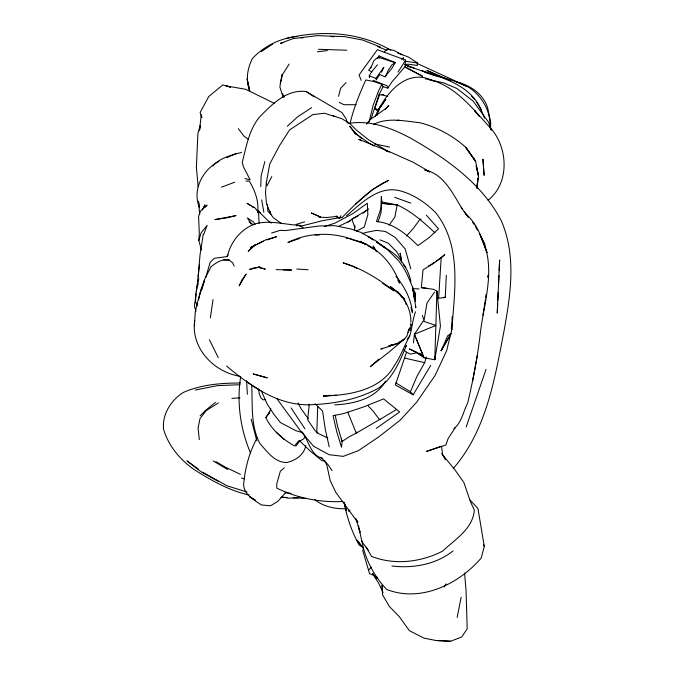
<?xml version="1.0" encoding="UTF-8"?>
<svg xmlns="http://www.w3.org/2000/svg" width="675" height="675" viewBox="0 0 675 675"><rect width="100%" height="100%" fill="white"/><g stroke="black" fill="none" stroke-linecap="round" stroke-linejoin="round"><path stroke-width="1.01" d="M327.873 438.067L316.786 432.743L317.714 406.392M415.446 301.43L415.505 293.92C409.995 282.049 406.367 268.81 396.875 259.031L386.539 248.712L375.486 240.578L361.133 232.487L350.637 228.901L334.572 225.661L319.165 225.982L285.441 230.58L280.209 230.335L271.595 233.018M259.116 223.324L258.525 212.439L254.88 207.757L247.025 203.327L250.248 205.445M489.923 127.651C491.088 111.94 482.515 96.938 469.851 88.02C455.043 79.701 438.058 76.731 422.221 70.959L438.86 76.781M490.539 129.423L490.666 122.318L487.612 107.544C482.709 93.26 469.808 85.143 455.752 81.523L466.155 86.003L416.956 63.34M397.761 52.987L408.603 57.122L417.42 62.91L417.361 65.475L408.409 64.209L404.696 64.513M354.67 230.192L354.788 225.214M452.174 316.558L451.786 329.754L446.631 350.713L435.054 375.545L416.517 402.376L400.207 420.145L379.299 436.489L358.391 450.655L343.254 456.368L329.096 454.714L313.538 446.2L300.189 430.49L276.919 398.756M260.744 186.663L261.132 175.854L264.845 161.553M403.363 60.109L403.473 57.603L401.347 59.214M419.276 353.388L417.428 353.303L424.035 357.767L434.776 359.75L440.429 326.067L436.944 291.153L433.384 289.288L421.335 287.643L423.031 269.899L434.666 262.659L444.808 254.61L441.172 257.85L438.657 297.877M497.669 303.758L497.247 313.132L499.635 260.002L499.163 270.422M497.804 300.628L498.184 292.3M498.513 285.002L498.935 275.628M443.661 297.861L445.272 297.16L446.335 275.316M201.378 250.062L198.863 240.519L199.302 232.892L198.577 216.405L200.467 211.089L207.065 205.149L205.031 207.225M239.515 376.177C213.747 372.052 190.713 347.853 194.695 320.743M194.366 325.839L195.286 311.951L198.593 297.996L204.517 280.285L201.707 289.811M477.107 187.945L477.765 178.943M426.322 215.165L438.548 228.783L429.064 237.625L417.935 245.641C406.544 234.183 393.196 222.961 376.439 221.51L380.835 208.769L381.341 196.611L381.864 201.952L380.911 213.199L378.067 221.94M198.146 276.472L200.036 254.846L203.285 234.098M334.741 116.539L324.523 113.257L312.879 114.598L289.567 129.921L279.509 145.648L269.747 164.008L266.397 182.351L265.494 192.291L266.482 203.707L270.886 214.338L273.232 217.645L281.509 223.661M476.904 187.321L477.267 183.212M477.546 180.132L477.731 178.082M350.198 123.112C353.607 108.16 359.53 93.926 365.799 79.979L373.731 81.523L381.822 84.265L383.079 86.695L387.813 88.13L391.964 81.852L405.017 66.707L405.624 60.126L377.384 49.68L359.058 75.001L361.184 80.35M485.426 299.852L482.92 315.259M485.629 297.818L485.932 294.764M487.654 277.45L487.856 275.408M413.454 342.925L414.391 334.285L423.149 321.098L435.856 325.451L414.391 334.285L424.035 357.767L414.391 334.285M197.885 285.39L198.104 283.314M198.332 281.239L198.678 278.125L196.003 292.385L195.505 301.312L196.83 304.94M196.425 291.668L199.513 264.33M476.963 188.384L478.55 176.175L476.322 166.084M309.226 404.165L307.716 419.867L315.225 430.81L316.963 431.983M453.845 428.76C461.7 422.626 463.236 411.446 467.691 403.034C473.032 380.329 477.512 357.404 480.203 334.226C483.334 305.691 494.134 275.602 485.283 247.168M196.138 293.718L194.4 305.977L195.885 311.411M210.364 317.883L213.022 299.641M200.129 126.377L199.513 130.477L201.243 114.927L201.859 117.686L200.146 112.472L208.778 96.483L222.801 84.932L230.546 87.159L226.159 85.911L245.784 89.319L274.548 103.469M203.74 234.309L207.107 225.307L201.049 232.951L198.863 240.519M240.713 376.557C236.537 402.308 240.41 429.03 250.501 453.009M281.973 74.317L279.863 86.94L283.196 97.495M435.586 354.983L434.776 359.75L436.944 291.153L436.556 293.169M472.576 381.223L477.394 355.109M381.864 201.952L397.162 204.938L394.917 216.953L389.07 225.273M409.995 330.733L411.193 324.278M378.818 111.223L379.384 108.245L385.754 99.444M457.144 617.473L461.16 597.206M198.661 299.742L200.618 290.452L205.073 278.336L211.072 266.667C216.337 262.676 222.404 258.289 229.373 260.128L232.681 262.887L234.166 266.051M371.132 118.673L378.869 94.981L383.079 86.695M368.98 122.234L373.275 104.912L378.717 90.627L381.822 84.265M363.462 547.965L362.779 550.665L369.571 573.699L374.051 575.488M330.581 395.238L323.435 395.997L325.097 395.913C350.165 395.187 380.945 389.855 394.259 365.749C400.739 356.476 404.274 345.76 409.733 336.007C412.248 328.058 412.526 319.587 415.538 311.782M280.26 83.641L282.606 74.436L289.178 64.066M377.173 115.239L378.683 109.392L381.451 105.924M338.563 96.289L340.613 88.358L346.039 82.595M470.062 500.116L477.934 508.444L484.27 546.328L481.258 557.972C458.992 584.128 420.508 602.893 386.589 589.402C374.178 576.121 364.821 559.069 362.011 541.038M205.892 277.012L210.144 262.364L214.279 258.297L227.348 256.559C230.521 241.895 240.983 228.943 255.26 223.855C270.152 219.78 285.162 224.843 300.122 225.307L303.092 227.829M430.718 365.411L413.134 394.833L410.434 391.753L416.897 376.523L424.676 362.644L426.313 357.007M200.281 125.347L197.902 133.414L196.391 167.181L198.163 186.823M403.658 349.726L406.519 352.232L395.373 384.986L413.134 394.833M305.767 445.551C304.13 454.942 295.498 460.578 286.748 462.518C274.835 462.679 267.393 451.761 260.145 443.88C250.459 426.127 252.669 405.228 251.741 385.771M466.163 427.013L486.042 369.419M378.616 109.898L374.735 108.397L379.468 94.972M407.869 332.184L409.607 327.94L406.823 336.209L404.46 339.027L388.699 352.367L370.212 366.719L378.903 359.1M370.837 68.04L373.815 60.792L376.76 58.168L379.342 57.62L395.305 62.657L391.635 68.673L384.885 76.756L379.797 74.545L376.304 79.751L375.848 78.401L383.847 67.348L381.476 72.157M385.509 76.849L388.15 70.436L391.93 64.817L395.305 62.657L379.055 56.025L377.376 58.523M270.81 408.721L268.456 414.104L269.84 411.885M441.163 350.738L447.736 335.72L451.111 333.492L441.163 350.738L451.111 333.492M257.057 438.083C249.134 452.402 245.025 468.526 243.599 484.751C244.097 494.783 254.07 499.913 261.36 504.951L270.481 505.786L277.703 501.5L286.082 492.168M375.19 116.277L379.578 107.367L382.953 103.815M203.116 208.516L204.998 204.854L202.323 209.993M266.996 185.802L271.78 176.597M434.531 292.098L426.971 303.109L424.018 320.566L422.398 315.478M384.193 52.616L385.012 51.148L387.695 49.022L394.132 50.532L402.123 54.835M356.881 432.025L356.257 433.131L349.743 436.472L342.115 441.475L341.516 447.247L336.749 431.705L333.045 415.673L343.297 413.691L363.445 407L383.611 398.908L399.651 411.936L376.279 428.355M369.478 77.768L369.217 75.811L372.127 71.137L377.502 64.808M398.031 72.082L405.624 60.126M455.448 427.334L448.124 438.581L445.854 445.002L426.262 451.524L440.395 446.563M444.108 586.972L446.133 583.875M305.294 436.919L303.362 439.113L299.784 440.961L296.131 445.804L294.418 445.846C282.682 439.273 271.662 429.882 265.815 417.572L269.738 411.952M385.737 99.495L378.683 109.392C389.205 89.269 408.991 68.361 433.502 81.042M453.263 468.551C486.498 430.245 494.75 378.928 504.056 330.826C510.587 294.528 516.552 255.842 501.306 220.801C481.958 183.465 446.352 158.549 410.704 138.24C391.973 128.199 369.858 119.543 348.351 123.542M385.476 381.206C375.443 398.917 353.666 403.979 334.741 404.865M371.115 66.783L368.668 70.149L371.866 71.913M341.027 215.654L339.989 217.072L341.744 217.772M407.261 339.289L409.733 336.007M265.815 417.572L268.161 414.593M405.405 346.756L406.603 345.237C399.718 361.218 393.137 378.43 377.941 388.471C358.433 398.993 336.209 403.507 314.196 404.57C280.226 407.287 251.243 386.758 226.564 366.036M366.542 124.242L370.297 119.509L385.678 108.633L388.775 105.41L385.358 109.299M295.422 444.867L299.109 440.438M368.542 570.223L371.267 567.186M342.107 217.544C355.944 203.377 370.246 188.865 388.446 180.377L372.423 189.548L355.404 204.322M406.384 236.107L412.99 228.817L420.255 219.004L421.04 219.586M488.093 200.264C509.954 182.959 508.174 147.361 490.286 127.786C472.053 108.084 453.566 83.278 425.301 78.84M226.884 256.281L228.268 254.846M212.726 166.042C219.966 157.781 231.365 155.182 241.523 152.407M200.062 415.868L205.647 410.375L215.443 402.368M287.322 126.267L297.81 116.674L311.588 107.662M348.562 511.245L349.996 509.929M346.477 215.806C361.513 203.099 378.726 185.06 400.393 190.89C413.994 194.653 425.773 202.795 435.687 212.667C461.911 245.717 454.705 290.697 451.786 329.754L451.128 327.814M284.31 467.817L280.344 471.201L276.75 483.882L276.784 488.135C297.236 498.108 320.262 502.715 342.951 501.466M380.118 419.217L356.257 433.131L347.768 412.138M363.066 213.199L368.415 208.87M347.853 222.218L352.721 218.599L367.816 209.697M336.589 216.945L337.382 216.371L335.905 216.169L339.93 218.582M431.03 264.608L434.413 262.356M436.101 261.225L441.172 257.85M261.343 51.578L272.658 44.052M453.052 550.901C436.042 564.519 413.125 568.553 391.888 566.004M398.275 342.951L404.46 339.027L397.297 343.769L380.725 349.135L382.379 348.148M218.388 402.907L206.094 410.645L199.977 418.652L198.087 428.017L199.319 439.627M299.447 496.471L297.413 497.753L288.276 498.209L281.855 496.758M373.545 124.436C387.923 117.045 404.755 121.137 419.993 122.749C436.944 127.153 452.621 135.557 465.674 147.243L475.689 161.595L478.55 176.175L476.137 166.21M396.613 409.421L379.552 419.681L373.132 411.1L367.664 405.439M428.372 266.043L430.144 265.089M356.417 231.162L364.247 227.062L367.875 214.625L367.327 203.209L353.109 213.452L335.087 223.079L324.295 226.606M357.961 216.059L351.877 219.189L354.923 227.72M350.603 220.666L338.352 226.462M263.351 241.22L250.585 247.472L265.95 239.768L276.598 236.706L267.131 239.929M226.851 157.705L236.031 153.47M218.936 161.308C202.787 169.619 191.911 189.827 199.454 207.546M362.197 233.828L364.93 232.664L376.456 230.378L385.265 231.449L395.01 237.254L405.143 248.872L410.797 268.869M382.413 588.043L381.999 585.25L382.556 594.827L389.281 606.386L399.195 616.528L409.404 630.678L423.951 638.12L435.991 640.508L450.605 641.25L461.632 637.023L467.201 628.914L466.062 590.591L464.594 573.041M221.476 187.186L234.706 182.216M299.784 238.41L287.921 242.494C308.357 232.251 332.733 231.905 353.97 239.946C375.806 245.017 392.268 262.339 399.558 283.103L397.921 280.412M397.288 343.288L388.285 346.326L393.323 344.621L389.5 345.398M296.004 224.429L304.594 221.864M283.357 42.592L280.403 43.377L292.942 38.644L317.309 35.632L344.537 36.636L362.821 40.061L380.405 47.064M299.793 226.462L322.895 220.582L340.597 217.552M195.379 390.023L217.468 385.627L240.022 384.725M285.947 38.534C320.937 29.911 359.193 31.658 390.774 50.212M445.272 297.16L439.822 298.164L437.113 297.945M296.949 36.458C280.201 38.256 263.824 46.145 252.391 58.573C247.295 68.538 245.54 80.106 249.733 90.72L247.101 78.823L249.438 90.644M316.786 432.743L317.824 432.574M296.747 225.788L298.772 225.467M396.09 205.099L397.162 204.938C411.801 211.494 423.461 222.109 435.012 232.875M305.75 498.428L293.22 497.812M265.655 399.516L263.132 399.853L261.039 398.123L259.327 394.132L258.576 389.002M337.382 216.371L326.784 217.502L319.039 217.156M317.461 51.815L327.324 50.6M378.869 94.981L383.687 94.584M231.905 398.402L240.013 397.794M323.435 395.997L336.631 395.187M301.118 37.901L303.168 37.8M287.027 497.441L280.901 497.568M240.342 382.995C221.054 383.02 201.218 384.556 183.364 392.428C170.961 400.224 161.924 414.416 163.603 429.418C168.877 447.196 181.946 462.029 197.522 471.715C213.604 481.697 230.403 490.911 249.041 495.02M345.727 508.739C334.893 509.093 323.426 506.579 314.837 499.711M347.288 122.985L346.224 119.053L341.997 112.607L306.273 91.581C286.791 88.914 271.89 104.473 259.419 117.129C248.957 130.064 246.291 146.686 242.257 162.346L243.27 166.472L250.138 179.82L245 178.597M276.067 269.646L291.634 270.042L283.331 269.831M318.473 49.292L346.815 50.212M315.082 235.027L319.267 235.128M223.746 259.951L229.373 260.128M245.995 181.052L249.396 181.153C255.007 190.747 259.073 201.378 257.639 212.633M435.991 640.508L450.605 641.25M414.425 288.681L419.167 288.934M356.155 104.676L343.972 104.735L339.263 102.431M296.823 269.038L308.053 269.747M387.813 96.415L381.569 94.703M291.009 493.29L284.96 492.75M389.483 204.044L382.826 203.445L397.162 204.938M346.233 238.326L349.304 238.638L366.829 244.586L360.138 241.296L366.137 244.755M330.817 36.475L333.956 36.813M421.335 287.643L426.727 288.259M417.42 62.91L405.304 61.239M374.288 143.859L389.576 147.049M404.519 358.079L424.676 362.644M428.363 79.456L443.872 82.941L456.958 88.509L472.956 100.921L488.641 122.318L491.316 130.275M241.49 478.052L244.536 478.82M302.451 432.675L295.726 430.616L280.479 422.601L273.999 414.492L267.165 404.021L261.267 390.825M246.949 491.965L227.078 485.84L202.39 472.129M325.308 461.506L321.46 460.282L310.103 450.925L299.784 440.961M425.866 72.588L435.527 75.87M333.113 115.779L342.014 118.825L349.836 123.508L356.653 130.334L368.626 139.826L389.298 152.179M377.468 46.465L387.028 50.448M322.768 458.435C310.551 455.617 308.821 440.716 302.223 432.008M394.656 197.328L410.805 203.107M410.417 67.222L405.734 65.011C432.219 76.013 468.02 80.072 481.047 109.502L481.292 110.109L476.331 101.562M405.734 65.011L414.45 68.31M375.848 78.401L369.217 75.811M373.14 80.376L387.205 85.835L387.813 88.13M379.941 239.836L388.327 243.211L396.773 251.893L401.406 259.774M429.595 171.922L424.761 169.923C447.652 174.766 455.186 201.209 468.298 217.375M450.664 80.747L426.895 70.487L445.314 78.688M406.519 352.232L410.577 354.113L417.606 352.637L409.404 348.941L422.989 355.784L419.782 353.219M240.418 474.339L225.298 467.125L215.958 461.641M361.589 140.754L358.762 139.337L390.082 151.985L413.218 162.287L429.697 171.821M383.375 247.101C397.448 253.564 407.81 266.363 410.915 281.61M405.743 67.5L422.558 76.292L405.017 66.707M395.812 382.885L410.434 391.753M387.863 151.504L385.13 150.027L387.754 151.563M252.922 498.741L255.496 500.167M363.42 547.442L359.159 545.071C351.793 531.672 346.798 517.328 344.208 502.267M218.16 481.283L201.074 471.774L186.941 460.831L198.332 469.159M253.716 499.061L249.387 496.589L252.037 498.201M367.85 245.742L373.849 249.21M374.06 146.07L368.752 142.982L354.367 132.587L349.684 126.149L356.662 134.561L354.367 132.587L357.404 135.101M213.19 460.983L227.694 469.538M356.881 268.498L354.189 266.903L343.111 262.811C362.002 268.422 378.523 279.129 394.107 290.874L382.708 283.492M249.058 221.982L253.513 224.783M279.804 435.443L281.517 436.531M247.261 217.974L253.513 221.948L255.082 224.513M247.092 381.966L260.229 390.555M251.851 206.499L253.462 207.562M373.452 240.038L368.221 236.571L372.473 239.389M376.945 242.35L386.539 248.712L376.726 242.215M306.273 91.581L314.255 96.93M271.401 223.079L267.57 220.286L257.411 210.195M358.931 136.35L361.969 138.864M257.918 210.794L260.196 212.912L258.896 211.309M276.345 432.211L284.192 439.509M399.448 294.292L390.361 286.63L397.828 292.089L404.747 299.253L400.958 295.709M377.57 111.088L374.735 108.397M465.691 213.832C477.335 223.661 482.11 238.722 487.029 252.585L480.457 236.081M248.484 139.455L243.97 136.156L238.343 128.697M308.188 418.593L301.151 408.772L298.038 402.916M320.912 457.228L328.058 464.737L332.041 470.652M471.673 96.314L474.449 99.242M383.105 592.692L378.759 583.386L372.516 573.522L375.857 577.555M361.192 545.358L356.991 540.186L363.639 548.8M402.199 297.641L397.828 292.089C405.97 299.953 411.244 310.964 410.856 322.397M404.08 300.021L405.329 301.598L406.173 304.552M461.084 207.605L462.367 209.242M464.282 211.697L468.121 216.616M472.593 222.353L474.517 224.817M403.355 264.406L405.827 267.595M248.071 219.164L250.526 222.353L251.117 224.159M479.225 116.463L474.559 110.363L475.554 112.101M368.297 550.184L361.935 541.797L358.543 525.85M315.048 403.726L322.566 411.033L325.24 429.131L329.198 446.782M372.516 573.522L376.228 578.568M396.014 276.311C404.612 286.892 411.134 298.924 412.459 312.66L410.965 307.344M412.796 289.972L415.505 293.92M291.052 407.86L304.982 428.895M282.327 93.487L284.538 96.989M376.262 251.108L373.106 246.063L376.203 251.184M366.196 547.172L371.469 556.31C394.36 565.456 420.846 562.241 442.488 551.205C454.925 539.544 473.006 528.787 474.314 510.055L470.568 502.006L463.919 482.591L454.705 469.513L442.572 454.815L441.923 453.457L445.61 459.675L442.572 454.815L441.56 446.15M475.495 226.614L477.453 230.217M479.41 233.812L484.793 243.717L485.392 248.83M209.41 339.744L218.253 357.623M325.021 461.076L326.97 465.725L330.193 480.617L335.838 492.404L357.843 522.475L357.075 520.535M483.536 544.514L484.27 546.328M481.047 109.502L484.54 118.218M410.611 323.772L411.261 325.46M355.86 518.611L359.986 532.28L359.159 528.517M376.658 576.492L377.232 578.475M341.322 438.682L342.115 441.475L337.686 426.836L335.18 415.201M196.94 303.851L197.446 305.775M251.184 419.124L256.821 440.783M344.25 502.453L346.309 510.595L344.309 502.504M270.135 211.351L270.886 214.338L267.815 211.157L267.41 204.297M415.437 305.75L415.851 307.69L412.552 287.246L414.72 299.405L413.471 290.68L413.876 295.827M379.342 57.788L379.055 56.025L379.426 57.805M401.22 258.829L400.115 253.184L401.507 262.01M379.055 56.025L379.342 57.62M261.681 199.842L263.849 212.22M199.505 207.613L198.458 201.226L199.724 214.262M483.46 166.261L482.937 159.157L484.127 175.399L483.612 168.294M246.594 380.565L247.371 394.259M266.397 182.351L266.482 184.351M241.777 280.226L239.169 285.871L246.172 274.008L241.777 280.226M248.695 250.661L248.181 251.218L255.31 244.721L248.695 250.661M253.184 268.186L249.387 269.536L259.942 266.92L253.184 268.186M235.87 215.603L227.424 217.738L214.878 219.603L235.87 215.603M398.925 120.251L396.908 120.563L398.925 120.251M262.702 268.388L258.846 267.418L265.376 269.156L262.702 268.388M267.165 377.823L253.285 373.967L267.165 377.823M320.288 216.945L311.445 213.005L320.288 216.945M474.441 159.224L465.674 147.243L475.689 161.595L474.441 159.224"/></g></svg>
